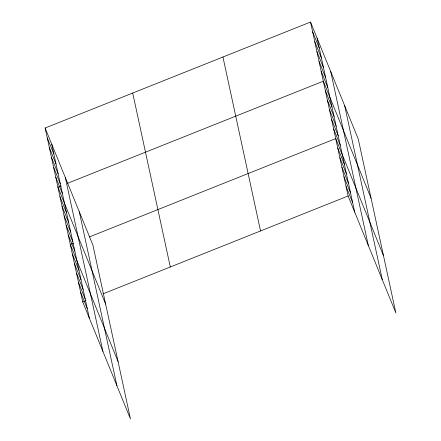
<?xml version="1.0" encoding="UTF-8"?>
<svg xmlns="http://www.w3.org/2000/svg" width="441" height="441" viewBox="0 0 441 441"><rect width="100%" height="100%" fill="white"/><g stroke="black" fill="none" stroke-linecap="round" stroke-linejoin="round"><path stroke-width="0.66" d="M45.125 128.006L92.875 245.014L130.475 418.95L82.721 301.942L45.125 128.006L310.525 22.05L358.279 139.058L395.875 312.994L348.125 195.986L310.525 22.05M61.078 185.876L57.909 187.144L105.658 304.152M67.429 183.346L323.314 81.188L371.063 198.196M73.487 243.278L70.312 244.546L118.067 361.554M89.352 236.944L335.717 138.584L383.472 255.593M82.721 301.942L85.896 300.674M103.034 293.833L348.125 195.986M312.658 31.906L319.256 48.075M314.791 41.763L321.39 57.931M316.919 51.619L323.518 67.787M319.052 61.475L325.651 77.644M321.18 71.332L327.779 87.5M325.381 90.752L331.979 106.926M327.448 100.322L334.046 116.49M329.515 109.886L336.114 126.06M331.582 119.456L338.181 135.624M333.65 129.02L340.248 145.194M337.789 148.154L344.388 164.322M339.857 157.718L346.455 173.892M341.924 167.288L348.522 183.456M343.991 176.852L350.589 193.026M346.058 186.416L352.657 202.59M47.253 137.862L53.852 154.036M49.386 147.718L55.985 163.892M51.514 157.575L58.113 173.748M53.648 167.431L60.246 183.605M55.775 177.288L62.374 193.461M59.976 196.714L66.574 212.882M62.043 206.278L68.642 222.446M64.11 215.842L70.709 232.016M66.178 225.412L72.776 241.58M68.245 234.976L74.843 251.15M72.385 254.11L78.983 270.278M74.452 263.674L81.05 279.848M76.519 273.244L83.117 289.412M78.586 282.808L85.185 298.981M80.653 292.377L87.252 308.546M344.697 105.779L382.297 279.715M330.706 71.497L368.307 245.433M317.129 38.218L354.724 212.154M222.942 57.016L260.543 230.952M132.708 93.04L170.303 266.976M79.292 211.741L116.893 385.671M65.301 177.453L102.902 351.389M51.724 144.179L89.319 318.11"/></g></svg>
